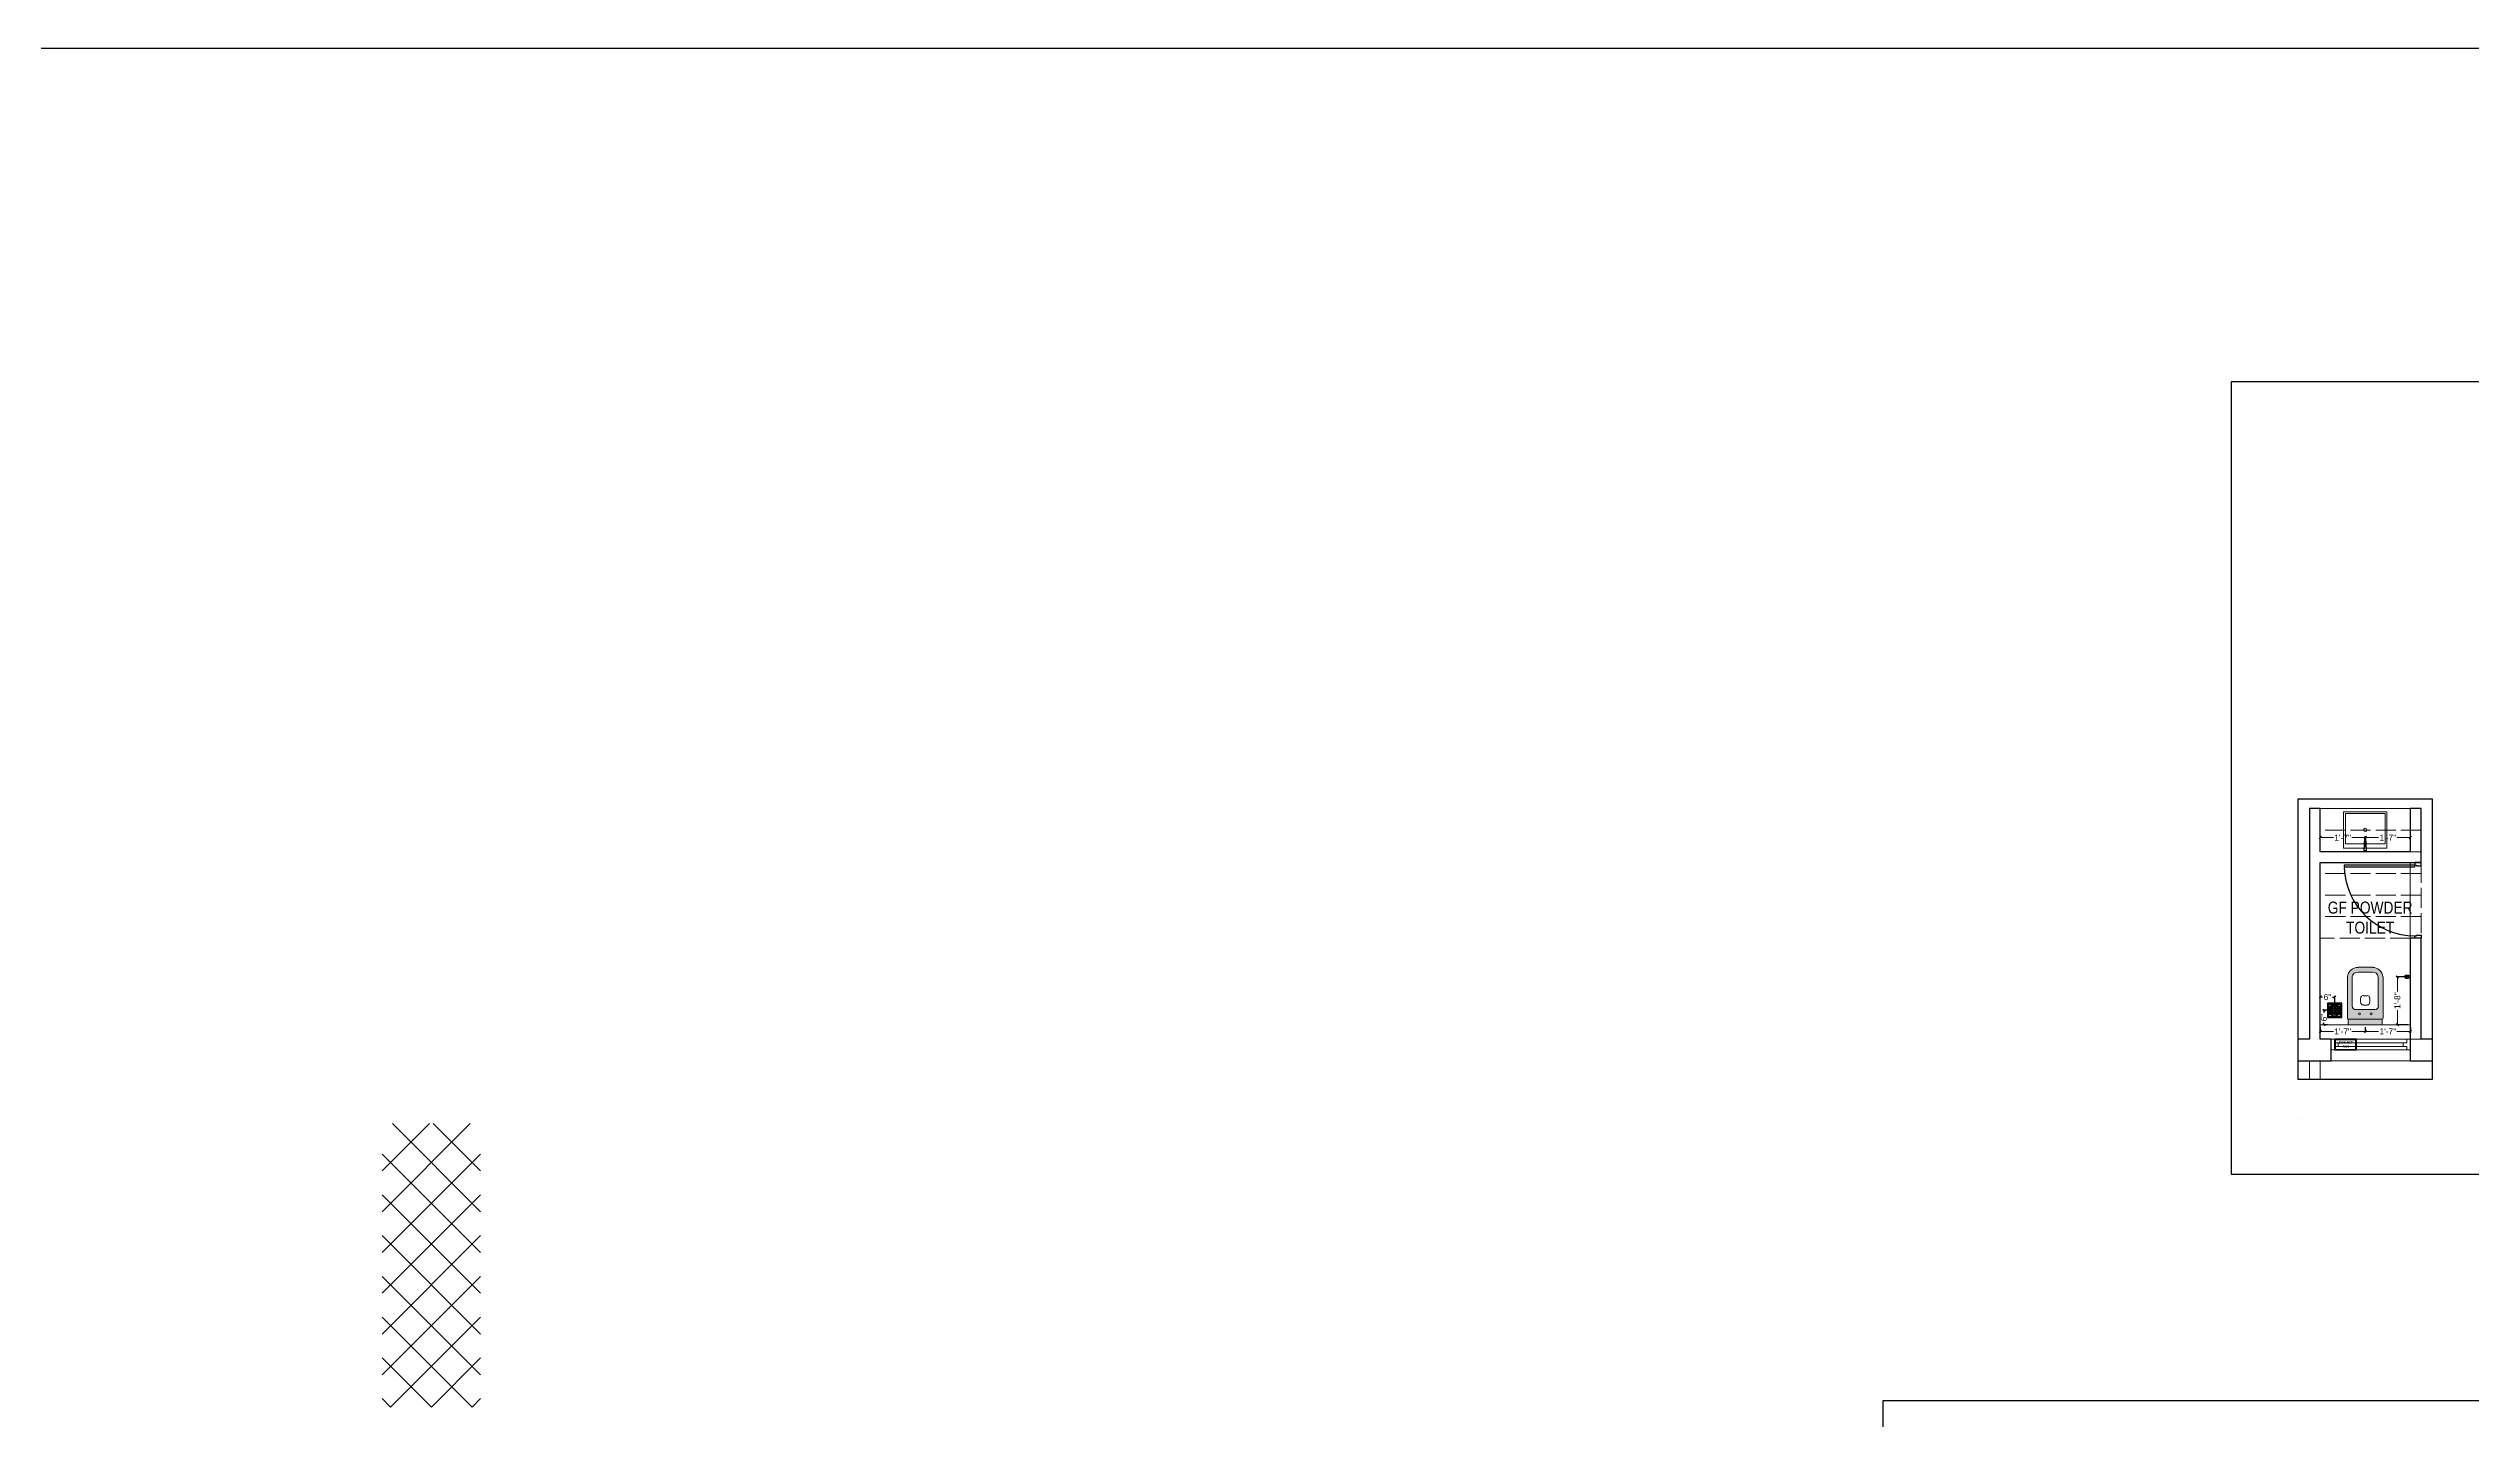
# Model space of a CAD drawing. Header units: millimetres. Extents: x 56222 to 3066687, y -650199 to -121287.
# Drawn here: x 155839 to 156848, y -177972 to -177401 of the extents above; entities that cross this region are included whole.
import ezdxf

# ---------------------------------------------------------------- set-up
doc = ezdxf.new("R2010")
doc.units = ezdxf.units.MM
doc.header["$MEASUREMENT"] = 0
doc.header["$PDMODE"] = 35
doc.linetypes.add('ACAD_ISO02W100', pattern=[15, 12, -3])
doc.layers.get('Defpoints').update_dxf_attribs({"color": 220})
for name, color, linetype in [('AR DOOR', 40, 'Continuous'), ('AR ELE-5', 134, 'Continuous'), ('SANIT', 232, 'Continuous'), ('WC-DET', 8, 'Continuous')]:
    doc.layers.add(name, color=color, linetype=linetype)
for name, color, linetype, lineweight in [('dim05', 1, 'Continuous', 13), ('Electrical', 84, 'Continuous', 30), ('ELEVATION', 250, 'Continuous', 9), ('FUR', 250, 'Continuous', 0), ('FURNITURE', 32, 'Continuous', 9), ('GROUND FLOOR', 7, 'Continuous', 9), ('GROUND FLOOR  ( PLINE )', 251, 'Continuous', 30), ('GROUND FLOOR ( DW_RAIL )', 7, 'Continuous', 9), ('GROUND FLOOR ( STAIR )', 251, 'Continuous', 9), ('SECOND FLOOR ( TEXT )', 7, 'Continuous', 9), ('TILE', 14, 'Continuous', 9), ('wall', 7, 'Continuous', 30), ('XX~SLAB ( BEAM )~ ( DIM )', 7, 'Continuous', 9)]:
    doc.layers.add(name, color=color, linetype=linetype, lineweight=lineweight)
doc.styles.add('Arial', font='arial.ttf')
doc.styles.add("Cn_BT_0'-0", font='swissc.ttf')
doc.styles.get("Standard").update_dxf_attribs({"font": 'arial.ttf', "height": 6})
doc.dimstyles.new('ISO-25', dxfattribs={"dimtxt": 2.5, "dimasz": 1, "dimexe": 0.5, "dimexo": 1, "dimtad": 0, "dimdec": 1, "dimlunit": 4, "dimtxsty": 'Standard', "dimblk": 'OBLIQUE', "dimcen": 2.5, "dimclrd": 1, "dimclre": 1, "dimclrt": 5, "dimadec": 0, "dimazin": 0, "dimtfac": 1, "dimtdec": 1, "dimtmove": 0, "dimatfit": 3, "dimfxl": 1, "dimlwd": -1, "dimarcsym": 0})

# ---------------------------------------------------------------- blocks, each defined once
blk = doc.blocks.new('*U18')
for points in [[(0, 0), (0, 1120), (-30, 1120), (-30, 0)], [(40, 0), (0, 0), (0, -30), (-10, -30), (-10, -100), (40, -100)], [(-1160, 0), (-1120, 0), (-1120, -30), (-1110, -30), (-1110, -100), (-1160, -100)]]:
    blk.add_lwpolyline(points, close=True)
at = {"layer": 'AR ELE-5', "linetype": 'ByBlock', "ltscale": 15}
blk.add_arc((2, -1), 1122, 92.373, 179.9653, dxfattribs=at)
blk = doc.blocks.new('A$C3EC62B37')
at = {"layer": 'FURNITURE', "lineweight": 30, "ltscale": 0.25, "true_color": 0xffffff}
h = blk.add_hatch(color=7, dxfattribs=at)
h.dxf.hatch_style = 1
h.paths.add_polyline_path([(-12.2, 0), (-12.2, 2.3), (-26.3, 2.3), (-26.3, 0)])
h.paths.add_polyline_path([(-26.3, 2.3), (-12.2, 2.3, 0.414214), (-11.8, 2.7), (-11.8, 20, 0.388639), (-16.2, 23.9), (-22.4, 23.9, 0.379499), (-26.7, 20), (-26.7, 2.7, 0.414214)])
h.paths.add_polyline_path([(-15.3, 6.3), (-23.1, 6.3, -0.414214), (-24.7, 7.8), (-24.7, 20, -0.349567), (-22.4, 21.9), (-16.2, 21.9, -0.364948), (-13.8, 20), (-13.8, 7.8, -0.414214)], flags=16)
h.paths.add_polyline_path([(-18.5, 8.2), (-20, 8.2, -0.414214), (-21.2, 9.4), (-21.2, 11, -0.414214), (-20, 12.1), (-18.5, 12.1, -0.414214), (-17.3, 11), (-17.3, 9.4, -0.414214)], flags=0)
h.paths.add_polyline_path([(-22.1, 4.5, -1), (-21.3, 4.5, -1)], flags=16)
at = {"layer": 'FURNITURE', "color": 0, "linetype": 'ByBlock', "lineweight": -2}
for p, q in [((-22.2, 23.9), (-16.2, 23.9)), ((-22.2, 21.9), (-16.2, 21.9)), ((-26.7, 2.7), (-26.7, 20)), ((-24.7, 7.8), (-24.7, 20)), ((-21.2, 9.4), (-21.2, 11)), ((-20, 12.1), (-18.5, 12.1)), ((-17.3, 9.4), (-17.3, 11)), ((-13.8, 7.8), (-13.8, 20)), ((-11.8, 2.7), (-11.8, 20)), ((-26.3, 2.3), (-12.2, 2.3)), ((-26.3, 2.3), (-26.3, 0)), ((-26.3, 0), (-12.2, 0)), ((-26.3, 0), (-12.2, 0)), ((-23.1, 6.3), (-15.3, 6.3)), ((-20, 8.2), (-18.5, 8.2)), ((-12.2, 2.3), (-12.2, 0))]:
    blk.add_line(p, q, dxfattribs=at)
for centre in [(-21.7, 4.5), (-16.8, 4.5)]:
    blk.add_circle(centre, 0.391, dxfattribs=at)
for centre, radius, start, end in [((-22.3, 19.5), 4.37, 89.0873, 174.0395), ((-22.3, 19.5), 2.44, 88.437, 168.6348), ((-16.2, 19.5), 4.37, 5.9605, 90.9127), ((-16.2, 19.5), 2.44, 11.3652, 91.563), ((-20, 11), 1.17, 90, 180), ((-18.5, 11), 1.17, 0, 90), ((-26.3, 2.7), 0.391, 180, 270), ((-23.1, 7.8), 1.57, 180, 270), ((-20, 9.4), 1.17, 180, 270), ((-18.5, 9.4), 1.17, 270, 0), ((-15.3, 7.8), 1.57, 270, 0), ((-12.2, 2.7), 0.391, 270, 0)]:
    blk.add_arc(centre, radius, start, end, dxfattribs=at)
blk = doc.blocks.new('A$C1B9B2090')
at = {"layer": 'Electrical', "ltscale": 10}
blk.add_line((0, 5), (10.1, 5), dxfattribs=at)
at = {"layer": 'Electrical', "ltscale": 2}
for points in [[(0, 0), (10.1, 0), (10.1, 5), (0, 5)], [(0.2, 0.2), (9.8, 0.2), (9.8, 4.7), (0.2, 4.7)]]:
    blk.add_lwpolyline(points, close=True, dxfattribs=at)
at = {"layer": 'Electrical', "ltscale": 2, "insert": (1.5, 3.9), "char_height": 1.05, "width": 7.165, "attachment_point": 1}
blk.add_mtext('\\pxqc;{\\fMalgun Gothic|b1|i0|c0|p34;\\W5.565;\\C0;\\W1;EXHAUST \\P\\W7.7995;\\W1;FAN}', dxfattribs=at)
blk = doc.blocks.new('_Oblique')
at = {"layer": 'wall', "color": 0, "lineweight": -2}
blk.add_line((-0.5, -0.5), (0.5, 0.5), dxfattribs=at)
blk = doc.blocks.new('*D459')
at = {"layer": 'Defpoints', "color": 0, "lineweight": 25, "transparency": 16777216}
for p in [(156803.6, -177735.2), (156822.4, -177729.3), (156822.4, -177735.2)]:
    blk.add_point(p, dxfattribs=at)
at = {"layer": 'dim05', "color": 1, "linetype": 'Continuous', "lineweight": -2, "transparency": 16777216}
for p, q in [((156803.6, -177734.2), (156803.6, -177728.8)), ((156822.4, -177734.2), (156822.4, -177728.8))]:
    blk.add_line(p, q, dxfattribs=at)
at = {"layer": 'dim05', "color": 1, "linetype": 'Continuous', "transparency": 16777216}
for p, q in [((156803.6, -177729.3), (156809.2, -177729.3)), ((156822.4, -177729.3), (156816.8, -177729.3))]:
    blk.add_line(p, q, dxfattribs=at)
at = {"layer": 'dim05', "color": 1, "transparency": 16777216, "rotation": 180}
blk.add_blockref('_Oblique', (156803.6, -177729.3), dxfattribs=at)
at = {"layer": 'dim05', "color": 1, "transparency": 16777216}
blk.add_blockref('_Oblique', (156822.4, -177729.3), dxfattribs=at)
at = {"layer": 'dim05', "color": 5, "lineweight": 25, "transparency": 16777216, "insert": (156813, -177729.3), "char_height": 2.5, "attachment_point": 5, "style": 'Arial'}
blk.add_mtext('1\'-7"', dxfattribs=at)
blk = doc.blocks.new('*D460')
at = {"layer": 'Defpoints', "color": 0, "lineweight": 25, "transparency": 16777216}
for p in [(156784.9, -177735.2), (156803.6, -177729.3), (156803.6, -177735.2)]:
    blk.add_point(p, dxfattribs=at)
at = {"layer": 'dim05', "color": 1, "linetype": 'Continuous', "lineweight": -2, "transparency": 16777216}
for p, q in [((156784.9, -177734.2), (156784.9, -177728.8)), ((156803.6, -177734.2), (156803.6, -177728.8))]:
    blk.add_line(p, q, dxfattribs=at)
at = {"layer": 'dim05', "color": 1, "linetype": 'Continuous', "transparency": 16777216}
for p, q in [((156784.9, -177729.3), (156790.4, -177729.3)), ((156803.6, -177729.3), (156798.1, -177729.3))]:
    blk.add_line(p, q, dxfattribs=at)
at = {"layer": 'dim05', "color": 1, "transparency": 16777216, "rotation": 180}
blk.add_blockref('_Oblique', (156784.9, -177729.3), dxfattribs=at)
at = {"layer": 'dim05', "color": 1, "transparency": 16777216}
blk.add_blockref('_Oblique', (156803.6, -177729.3), dxfattribs=at)
at = {"layer": 'dim05', "color": 5, "lineweight": 25, "transparency": 16777216, "insert": (156794.2, -177729.3), "char_height": 2.5, "attachment_point": 5, "style": 'Arial'}
blk.add_mtext('1\'-7"', dxfattribs=at)
blk = doc.blocks.new('A$C775F2B7C')
at = {"layer": 'WC-DET', "color": 7}
for points in [[(0.02, 0.076), (0.007, 0.076, 0.150223), (0, 0.06), (0, 0.037), (0.007, 0.004, 0.333354), (0.011, 0), (0.025, 0), (0.038, 0, 0.333354), (0.043, 0.004), (0.05, 0.037), (0.05, 0.06, 0.150223), (0.043, 0.076), (0.03, 0.076)], [(0.025, 0.02), (0.012, 0.02, -0.354974), (0.007, 0.023), (0, 0.057)], [(0.02, 0.076), (0.02, 0.082, -0.414214), (0.021, 0.083), (0.025, 0.083)], [(0.025, 0.076), (0.02, 0.076, 0.150223)], [(0.03, 0.076), (0.03, 0.082, 0.414214), (0.029, 0.083), (0.025, 0.083)], [(0.025, 0.02), (0.038, 0.02, 0.354974), (0.042, 0.023), (0.05, 0.057)]]:
    blk.add_lwpolyline(points, format="xyb", dxfattribs=at)
at = {"layer": 'WC-DET'}
for points in [[(0, 0.063), (0.025, 0.063)], [(0, 0.057), (0.025, 0.057)], [(0.001, 0.065), (0.025, 0.065)], [(0.049, 0.065), (0.025, 0.065)], [(0.049, 0.063), (0.025, 0.063)], [(0.05, 0.057), (0.025, 0.057)]]:
    blk.add_lwpolyline(points, dxfattribs=at)
at = {"layer": 'WC-DET', "color": 7}
blk.add_lwpolyline([(0.03, 0.076), (0.025, 0.076)], dxfattribs=at)
blk = doc.blocks.new('*D461')
at = {"layer": 'Defpoints', "color": 0, "lineweight": 25, "transparency": 16777216}
for p in [(156822.4, -177787.3), (156817, -177807.2), (156822.4, -177807.2)]:
    blk.add_point(p, dxfattribs=at)
at = {"layer": 'dim05', "color": 1, "linetype": 'Continuous', "lineweight": -2, "transparency": 16777216}
for p, q in [((156821.4, -177787.3), (156816.5, -177787.3)), ((156821.4, -177807.2), (156816.5, -177807.2))]:
    blk.add_line(p, q, dxfattribs=at)
at = {"layer": 'dim05', "color": 1, "linetype": 'Continuous', "transparency": 16777216}
for p, q in [((156817, -177787.3), (156817, -177793.4)), ((156817, -177807.2), (156817, -177801.1))]:
    blk.add_line(p, q, dxfattribs=at)
at = {"layer": 'dim05', "color": 1, "transparency": 16777216}
for p, rotation in [((156817, -177787.3), 90), ((156817, -177807.2), 270)]:
    blk.add_blockref('_Oblique', p, dxfattribs=dict(at, rotation=rotation))
at = {"layer": 'dim05', "color": 5, "lineweight": 25, "transparency": 16777216, "insert": (156817, -177797.2), "char_height": 2.5, "attachment_point": 5, "rotation": 90, "style": 'Arial'}
blk.add_mtext('1\'-8"', dxfattribs=at)
blk = doc.blocks.new('*D462')
at = {"layer": 'Defpoints', "color": 0, "lineweight": 25, "transparency": 16777216}
for p in [(156784.9, -177807.2), (156803.6, -177807.2), (156803.6, -177810)]:
    blk.add_point(p, dxfattribs=at)
at = {"layer": 'dim05', "color": 1, "linetype": 'Continuous', "lineweight": -2, "transparency": 16777216}
for p, q in [((156784.9, -177808.2), (156784.9, -177810.5)), ((156803.6, -177808.2), (156803.6, -177810.5))]:
    blk.add_line(p, q, dxfattribs=at)
at = {"layer": 'dim05', "color": 1, "linetype": 'Continuous', "transparency": 16777216}
for p, q in [((156784.9, -177810), (156790.4, -177810)), ((156803.6, -177810), (156798.1, -177810))]:
    blk.add_line(p, q, dxfattribs=at)
at = {"layer": 'dim05', "color": 1, "transparency": 16777216, "rotation": 180}
blk.add_blockref('_Oblique', (156784.9, -177810), dxfattribs=at)
at = {"layer": 'dim05', "color": 1, "transparency": 16777216}
blk.add_blockref('_Oblique', (156803.6, -177810), dxfattribs=at)
at = {"layer": 'dim05', "color": 5, "lineweight": 25, "transparency": 16777216, "insert": (156794.2, -177810), "char_height": 2.5, "attachment_point": 5, "style": 'Arial'}
blk.add_mtext('1\'-7"', dxfattribs=at)
blk = doc.blocks.new('*D463')
at = {"layer": 'Defpoints', "color": 0, "lineweight": 25, "transparency": 16777216}
for p in [(156803.6, -177807.4), (156822.4, -177807.4), (156822.4, -177810)]:
    blk.add_point(p, dxfattribs=at)
at = {"layer": 'dim05', "color": 1, "linetype": 'Continuous', "lineweight": -2, "transparency": 16777216}
for p, q in [((156803.6, -177808.4), (156803.6, -177810.5)), ((156822.4, -177808.4), (156822.4, -177810.5))]:
    blk.add_line(p, q, dxfattribs=at)
at = {"layer": 'dim05', "color": 1, "linetype": 'Continuous', "transparency": 16777216}
for p, q in [((156803.6, -177810), (156809.2, -177810)), ((156822.4, -177810), (156816.8, -177810))]:
    blk.add_line(p, q, dxfattribs=at)
at = {"layer": 'dim05', "color": 1, "transparency": 16777216, "rotation": 180}
blk.add_blockref('_Oblique', (156803.6, -177810), dxfattribs=at)
at = {"layer": 'dim05', "color": 1, "transparency": 16777216}
blk.add_blockref('_Oblique', (156822.4, -177810), dxfattribs=at)
at = {"layer": 'dim05', "color": 5, "lineweight": 25, "transparency": 16777216, "insert": (156813, -177810), "char_height": 2.5, "attachment_point": 5, "style": 'Arial'}
blk.add_mtext('1\'-7"', dxfattribs=at)
blk = doc.blocks.new('NAHNYsquare')
at = {"color": 253}
for p, q in [((5, -3), (1, -3)), ((4.9, -2.3), (1.1, -2.3)), ((4.9, -3.7), (1.1, -3.7)), ((4.5, -1.7), (1.5, -1.7)), ((4.5, -4.3), (1.5, -4.3)), ((1.7, -4.5), (1.7, -1.5)), ((2.3, -4.9), (2.3, -1.1)), ((3, -1), (3, -5)), ((3.7, -4.9), (3.7, -1.1)), ((4.3, -4.5), (4.3, -1.5))]:
    blk.add_line(p, q, dxfattribs=at)
for points in [[(0, -6), (6, -6), (6, 0), (0, 0)], [(0.5, -5.5), (5.5, -5.5), (5.5, -0.5), (0.5, -0.5)]]:
    blk.add_lwpolyline(points, close=True)
for radius in [2.5, 2]:
    blk.add_circle((3, -3), radius)
blk = doc.blocks.new('*D464')
at = {"layer": 'Defpoints', "color": 0, "lineweight": 25, "transparency": 16777216}
for p in [(156786.4, -177801.2), (156788.9, -177807.2), (156790.8, -177801.2)]:
    blk.add_point(p, dxfattribs=at)
at = {"layer": 'dim05', "color": 1, "linetype": 'Continuous', "lineweight": -2, "transparency": 16777216}
for p, q in [((156789.8, -177801.2), (156785.9, -177801.2)), ((156787.9, -177807.2), (156785.9, -177807.2))]:
    blk.add_line(p, q, dxfattribs=at)
at = {"layer": 'dim05', "color": 1, "linetype": 'Continuous', "transparency": 16777216}
for p, q in [((156786.4, -177801.2), (156786.4, -177802.2)), ((156786.4, -177807.2), (156786.4, -177806.3))]:
    blk.add_line(p, q, dxfattribs=at)
at = {"layer": 'dim05', "color": 1, "transparency": 16777216}
for p, rotation in [((156786.4, -177801.2), 90), ((156786.4, -177807.2), 270)]:
    blk.add_blockref('_Oblique', p, dxfattribs=dict(at, rotation=rotation))
at = {"layer": 'dim05', "color": 5, "lineweight": 25, "transparency": 16777216, "insert": (156786.4, -177804.2), "char_height": 2.5, "attachment_point": 5, "rotation": 90, "style": 'Arial'}
blk.add_mtext('6"', dxfattribs=at)
blk = doc.blocks.new('*D465')
at = {"layer": 'Defpoints', "color": 0, "lineweight": 25, "transparency": 16777216}
for p in [(156790.9, -177795.7), (156784.9, -177801.2), (156790.9, -177801.7)]:
    blk.add_point(p, dxfattribs=at)
at = {"layer": 'dim05', "color": 1, "linetype": 'Continuous', "lineweight": -2, "transparency": 16777216}
for p, q in [((156784.9, -177800.2), (156784.9, -177795.2)), ((156790.9, -177800.7), (156790.9, -177795.2))]:
    blk.add_line(p, q, dxfattribs=at)
at = {"layer": 'dim05', "color": 1, "linetype": 'Continuous', "transparency": 16777216}
for p, q in [((156784.9, -177795.7), (156785.8, -177795.7)), ((156790.9, -177795.7), (156789.9, -177795.7))]:
    blk.add_line(p, q, dxfattribs=at)
at = {"layer": 'dim05', "color": 1, "transparency": 16777216, "rotation": 180}
blk.add_blockref('_Oblique', (156784.9, -177795.7), dxfattribs=at)
at = {"layer": 'dim05', "color": 1, "transparency": 16777216}
blk.add_blockref('_Oblique', (156790.9, -177795.7), dxfattribs=at)
at = {"layer": 'dim05', "color": 5, "lineweight": 25, "transparency": 16777216, "insert": (156787.9, -177795.7), "char_height": 2.5, "attachment_point": 5, "style": 'Arial'}
blk.add_mtext('6"', dxfattribs=at)

msp = doc.modelspace()

# ---------------------------------------------------------------- linework, layer by layer
at = {"layer": 'ELEVATION', "lineweight": 25, "transparency": 33554600}
msp.add_lwpolyline([(156775.714, -177713.182), (156831.525, -177713.182), (156831.525, -177829.978), (156775.714, -177829.978)], close=True, dxfattribs=at)
at = {"layer": 'FUR'}
msp.add_line((156777.239, -177846.343), (156777.239, -177846.343), dxfattribs=at)
at = {"layer": 'FURNITURE'}
for points in [[(156803.123, -177733.68), (156794.612, -177733.666), (156794.621, -177718.572), (156812.621, -177718.592), (156812.612, -177733.686), (156804.1, -177733.681)], [(156803.211, -177731.88), (156795.334, -177731.866), (156795.341, -177719.292), (156811.9, -177719.312), (156811.893, -177731.885), (156804.015, -177731.88)]]:
    msp.add_lwpolyline(points, dxfattribs=at)
msp.add_lwpolyline([(156803.9, -177729.464), (156803.329, -177729.464), (156803.071, -177734.76), (156804.151, -177734.761)], close=True, dxfattribs=at)
msp.add_circle((156803.617, -177726.119), 0.72, dxfattribs=at)
at = {"layer": 'GROUND FLOOR'}
for p, q in [((156822.371, -177735.221), (156822.371, -177717.221)), ((156826.871, -177739.721), (156826.871, -177717.221)), ((156822.371, -177822.221), (156822.371, -177739.721)), ((156826.871, -177813.221), (156826.871, -177771.221)), ((156780.371, -177813.221), (156775.714, -177813.221)), ((156831.525, -177813.221), (156789.371, -177813.221)), ((156831.525, -177822.221), (156775.714, -177822.221)), ((156784.871, -177822.221), (156784.871, -177829.978))]:
    msp.add_line(p, q, dxfattribs=at)
at = {"layer": 'GROUND FLOOR', "color": 5}
msp.add_line((156826.871, -177739.721), (156784.871, -177739.721), dxfattribs=at)
at = {"layer": 'GROUND FLOOR', "color": 1, "linetype": 'ACAD_ISO02W100', "ltscale": 0.7}
msp.add_lwpolyline([(156780.371, -177822.221), (156780.371, -177829.978)], dxfattribs=at)
at = {"layer": 'GROUND FLOOR  ( PLINE )', "lineweight": 0}
msp.add_line((156822.371, -177807.221), (156784.871, -177807.221), dxfattribs=at)
at = {"layer": 'GROUND FLOOR  ( PLINE )'}
for points in [[(156784.871, -177813.221), (156784.871, -177739.721), (156826.871, -177739.721), (156826.871, -177717.221), (156822.371, -177717.221), (156822.371, -177735.221), (156784.871, -177735.221), (156784.871, -177717.221), (156780.371, -177717.221), (156780.371, -177813.221), (156775.714, -177813.221)], [(156831.525, -177813.221), (156826.871, -177813.221), (156826.871, -177771.221), (156822.371, -177771.221), (156822.371, -177822.221), (156831.525, -177822.221)], [(156784.871, -177822.221), (156784.871, -177822.221), (156789.371, -177822.221), (156789.371, -177813.221), (156784.871, -177813.221)], [(156775.714, -177822.221), (156784.871, -177822.221)]]:
    msp.add_lwpolyline(points, dxfattribs=at)
at = {"layer": 'GROUND FLOOR ( DW_RAIL )'}
msp.add_lwpolyline([(156822.371, -177813.221), (156820.871, -177813.221), (156820.871, -177814.721), (156819.371, -177814.721), (156819.371, -177816.221), (156792.371, -177816.221), (156792.371, -177814.721), (156790.871, -177814.721), (156790.871, -177813.221), (156789.371, -177813.221), (156789.371, -177817.721), (156790.871, -177817.721), (156790.871, -177816.221), (156792.371, -177816.221), (156792.371, -177814.721), (156819.371, -177814.721), (156819.371, -177816.221), (156820.871, -177816.221), (156820.871, -177817.721), (156822.371, -177817.721), (156822.371, -177813.221), (156789.371, -177813.221), (156789.371, -177817.721), (156822.371, -177817.721)], close=True, dxfattribs=at)
at = {"layer": 'GROUND FLOOR ( STAIR )', "color": 5, "linetype": 'ACAD_ISO02W100', "ltscale": 0.7}
for p, q in [((156826.871, -177717.221), (156784.871, -177717.221)), ((156826.871, -177726.221), (156784.871, -177726.221)), ((156826.871, -177735.221), (156784.871, -177735.221)), ((156826.871, -177744.221), (156784.871, -177744.221)), ((156826.871, -177739.721), (156826.871, -177771.221)), ((156826.871, -177753.221), (156784.871, -177753.221)), ((156826.871, -177762.221), (156784.871, -177762.221)), ((156822.371, -177771.221), (156784.871, -177771.221))]:
    msp.add_line(p, q, dxfattribs=at)
at = {"layer": 'TILE', "color": 1, "linetype": 'Continuous', "lineweight": 25}
msp.add_lwpolyline([(158321.234, -177400.874), (155066.713, -177400.874), (155066.713, -179242.65), (158321.234, -179242.65)], close=True, dxfattribs=at)
at = {"layer": 'XX~SLAB ( BEAM )~ ( DIM )'}
msp.add_line((156784.871, -177717.221), (156822.371, -177717.221), dxfattribs=at)
at = {"layer": 'XX~SLAB ( BEAM )~ ( DIM )', "color": 1, "lineweight": 25}
for p, q in [((155977.627, -177885.069), (156014.303, -177848.393)), ((155977.627, -177868.099), (155997.333, -177848.393)), ((156018.627, -177885.069), (155981.95, -177848.393)), ((156018.627, -177868.099), (155998.921, -177848.393)), ((155977.627, -177902.04), (156018.627, -177861.04)), ((156018.627, -177902.04), (155977.627, -177861.04)), ((155977.627, -177919.011), (156018.627, -177878.011)), ((156018.627, -177919.011), (155977.627, -177878.011)), ((155977.627, -177935.981), (156018.627, -177894.981)), ((156018.627, -177935.981), (155977.627, -177894.981)), ((155977.627, -177952.952), (156018.627, -177911.952)), ((156018.627, -177952.952), (155977.627, -177911.952)), ((156015.097, -177966.393), (155977.627, -177928.922)), ((155981.156, -177966.393), (156018.627, -177928.922)), ((155998.127, -177966.393), (155977.627, -177945.893)), ((155998.127, -177966.393), (156018.627, -177945.893)), ((155981.156, -177966.393), (155977.627, -177962.863)), ((156015.097, -177966.393), (156018.627, -177962.863))]:
    msp.add_line(p, q, dxfattribs=at)
at = {"layer": 'XX~SLAB ( BEAM )~ ( DIM )', "color": 1, "lineweight": 30}
for points in [[(157204.176, -177539.68), (156747.783, -177539.68), (156747.783, -177869.434), (157204.176, -177869.434)], [(157126.807, -177963.803), (156602.718, -177963.803), (156602.718, -178286.424), (157126.807, -178286.424)]]:
    msp.add_lwpolyline(points, close=True, dxfattribs=at)

# ---------------------------------------------------------------- block references
at = {"xscale": 0.9052782660299882, "yscale": 0.9052782660299882, "zscale": 0.9052782660299882}
msp.add_blockref('A$C1B9B2090', (156790.871, -177817.721), dxfattribs=at)
at = {"layer": 'AR DOOR', "linetype": 'ByBlock', "lineweight": -2, "extrusion": (0, 0, -1), "xscale": -0.02624999999989069, "yscale": 0.02624999999989069, "zscale": -0.02624999999989069, "rotation": 270}
msp.add_blockref('*U18', (-156824.246, -177740.771), dxfattribs=at)
at = {"layer": 'FURNITURE'}
msp.add_blockref('A$C3EC62B37', (156822.86, -177807.221), dxfattribs=at)
at = {"layer": 'SANIT', "linetype": 'ByBlock'}
msp.add_blockref('NAHNYsquare', (156787.834, -177798.241), dxfattribs=at)
at = {"layer": 'WC-DET', "xscale": -27.91359444021024, "yscale": 27.91359444021024, "zscale": 27.91359444021024, "rotation": 90}
msp.add_blockref('A$C775F2B7C', (156822.371, -177786.562), dxfattribs=at)

# ---------------------------------------------------------------- texts
at = {"layer": 'SECOND FLOOR ( TEXT )', "insert": (156805.662, -177762.668, -0.126), "char_height": 5, "attachment_point": 5, "style": "Cn_BT_0'-0"}
msp.add_mtext('GF POWDER\\PTOILET', dxfattribs=at)

# ---------------------------------------------------------------- dimensions: what is measured, and where the dimension line sits
at = {"layer": 'dim05', "color": 27, "lineweight": 25, "true_color": 0x7d5120}
for base, p1, p2, picture, middle in [((156803.620671314, -177729.300570952), (156784.870671314, -177735.220522169), (156803.620671314, -177735.220522169), '*D460', (156794.245671314, -177729.300570952)), ((156822.370671314, -177729.300570952), (156803.620671314, -177735.220522169), (156822.370671314, -177735.220522169), '*D459', (156812.995671314, -177729.300570952)), ((156790.851, -177795.71), (156784.871, -177801.227), (156790.851, -177801.715), '*D465', (156787.861, -177795.71))]:
    dim = msp.add_linear_dim(base=base, p1=p1, p2=p2, dimstyle='ISO-25', override={"dimtxsty": 'Arial'}, dxfattribs=at)
    dim.commit()
    dim.dimension.update_dxf_attribs({"geometry": picture, "text_midpoint": middle})
for base, p1, p2, angle, picture, middle in [((156817.01, -177807.221), (156822.371, -177787.254), (156822.371, -177807.221), 90, '*D461', (156817.01, -177797.237)), ((156803.620671314, -177809.964252767), (156784.870671314, -177807.22052217), (156803.620671314, -177807.22052217), 180, '*D462', (156794.245671314, -177809.964252767)), ((156786.362, -177801.227), (156788.92, -177807.221), (156790.834, -177801.227), 90, '*D464', (156786.362, -177804.224)), ((156822.370671314, -177809.964252767), (156803.620671314, -177807.361123014), (156822.370671314, -177807.361123014), 180, '*D463', (156812.995671314, -177809.964252767))]:
    dim = msp.add_linear_dim(base=base, p1=p1, p2=p2, angle=angle, dimstyle='ISO-25', override={"dimtxsty": 'Arial'}, dxfattribs=at)
    dim.commit()
    dim.dimension.update_dxf_attribs({"geometry": picture, "text_midpoint": middle})

doc.saveas('drawing.dxf')
